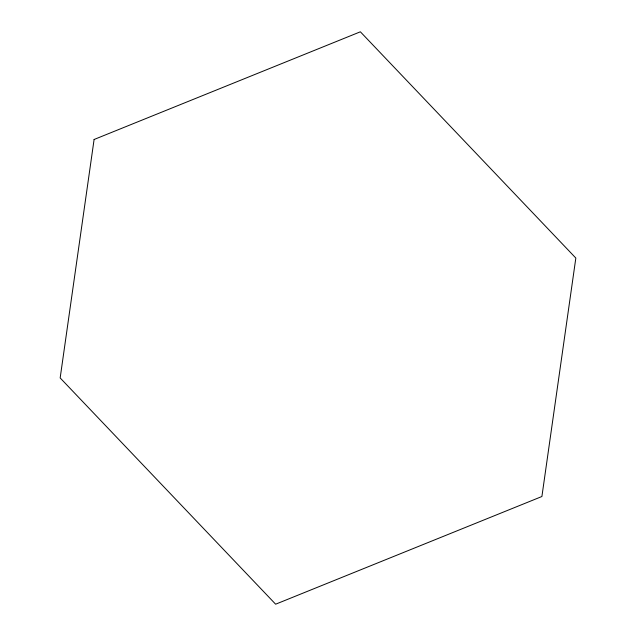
<?xml version="1.0" encoding="UTF-8"?>
<svg xmlns="http://www.w3.org/2000/svg" width="636" height="636" viewBox="0 0 636 636"><rect width="100%" height="100%" fill="white"/><g stroke="black" fill="none" stroke-linecap="round" stroke-linejoin="round"><path stroke-width="0.95" d="M94.096 139.491L60.166 377.943L275.634 604.2L541.904 496.509L575.834 258.057L360.366 31.8L94.096 139.491"/></g></svg>
